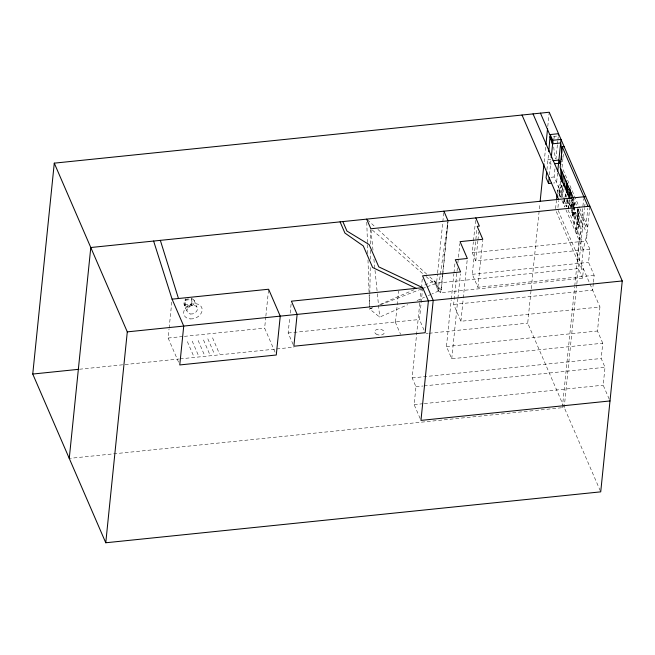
<?xml version="1.0" encoding="UTF-8"?>
<svg xmlns="http://www.w3.org/2000/svg" width="655" height="655" viewBox="0 0 655 655"><rect width="100%" height="100%" fill="white"/><g stroke="black" fill="none" stroke-linecap="round" stroke-linejoin="round"><path stroke-width="0.49" stroke-dasharray="3.27 2.46" d="M571.054 207.258L571.078 199.546M572.863 207.627L572.847 212.376L571.766 209.887M572.863 206.677L572.896 198.932M369.616 306.949L369.813 294.766M369.829 293.751L370.255 266.339M370.37 259.233L370.509 250.087M370.607 243.996L370.828 229.782M572.757 215.585L573.223 207.741L572.716 212.687L573.919 215.47L572.757 215.585L573.354 209.706M573.281 206.759L573.747 198.907L585.898 226.998L587.781 226.802L580.035 208.912M574.32 206.931L573.682 217.722L571.553 212.801L572.052 207.905M574.378 205.948L574.664 201.044M442.723 275.583L441.339 289.78L431.997 293.923M442.821 274.551L447.979 221.832M178.561 362.158L168.122 338.037L169.031 329.064M169.137 328.065L171.782 302.151M185.177 306.212L184.62 304.919L185.25 298.803L185.807 300.088L185.177 306.212L191.53 305.558L192.152 299.441L191.596 298.148L190.973 304.264L191.53 305.558M275.075 352.226L264.636 328.106L265.758 317.143M265.856 316.144L268.607 289.232M293.113 344.464L288.151 333.002L289.772 317.094M290.181 313.115L291.098 304.166M395.481 321.965L398.625 291.131M420.158 418.545L414.14 404.643L415.966 386.737L412.159 377.935L419.79 303.134M419.896 302.127L421.239 288.986M421.337 287.971L422.27 278.874M424.014 330.071L419.437 319.501L422.688 287.676M556.275 211.549L581.222 269.18L583.474 268.951L582.541 278.138L440.7 292.728L438.056 290.501L436.558 283.156L437.491 274.027M437.589 273.02L443.902 211.188M442.665 273.471L440.7 292.728L436.558 283.156L434.437 280.88L422.393 286.096M442.772 272.455L448.045 220.76M609.199 399.091L603.181 385.189L605.007 367.291L601.2 358.49L602.764 343.212L451.745 358.752L446.456 346.536L451.197 300.096M451.303 299.089L453.874 273.856M453.981 272.84L455.11 261.738M602.764 343.212L597.475 330.996L599.931 306.966L460.932 321.269L453.645 304.419L457.362 267.96M457.886 262.901L459.843 243.66M451.745 358.752L457.82 299.188M457.927 298.181L460.4 273.954M460.932 321.269L463.208 298.991M463.314 297.976L467.244 259.495M593.446 282.223L594.15 275.313L588.542 262.36L589.885 249.211L475.808 260.944L472.255 252.732L473.377 241.785M473.475 240.794L475.612 219.892M594.15 275.313L477.896 287.275L472.296 274.322L476.881 229.34M475.808 260.944L477.839 241.04M477.945 240.049L478.756 232.091M477.896 287.275L482.694 240.295M600.316 490.906L527.709 323.128L531.123 289.666M531.23 288.65L539.925 203.484M544.166 161.916L545.721 146.704M547.785 126.431L549.234 112.234M546.933 169.751L548.571 153.72M549.48 174.779L550.896 160.893M563.537 198.76L554.114 176.973L555.137 166.919M557.38 144.919L555.956 158.878L555.555 157.749A14.811 3.791 84.1 0 1 553.647 144.976M557.487 143.92L557.79 140.931M557.896 139.933L558.297 135.945L550.298 136.764M557.577 172.986L556.586 182.696L553.59 183.007M555.579 208.724L556.373 200.913M557.168 193.11L557.471 190.179L560.451 180.895M557.937 207.512L558.633 200.684M559.034 196.778L560.745 179.969M562.94 158.477L562.039 167.32L579.634 207.987M563.038 157.495L563.439 153.565M561.114 193.151L561.925 185.168M561.99 195.174L563.013 185.119M567.443 199.423L566.681 206.857L567.787 199.382M568.131 208.961L569.072 199.742M568.475 208.929L568.753 202.911L570.669 207.34M571.152 207.234L571.954 199.316M571.496 207.201L572.298 199.284M572.151 206.931L572.65 202.027L573.813 201.912L575.016 204.696L573.919 215.47M573.313 206.808L573.813 201.912M573.452 208.732L573.854 204.81L572.65 202.027M576.85 229.52L576.212 229.586L573.821 224.051L575.008 212.376L575.647 212.31L578.038 217.845L576.85 229.52L581.329 239.861L579.069 240.098L577.08 259.609L579.331 259.38M573.821 224.051L574.451 223.985L575.647 212.31M576.212 229.586L577.407 217.91L577.276 207.078M562.334 407.68L574.656 287.005M574.754 285.998L583.662 198.752M576.744 284.786L564.217 407.484L70.273 458.303M576.842 283.771L584.538 208.388M584.637 207.406L585.038 203.476M581.222 269.18L583.212 249.67L587.036 234.113L580.772 219.646L576.949 235.194M585.898 226.998L587.805 208.323M589.885 249.211L586.331 240.999L589.787 207.152M593.34 283.214L592.636 290.116L453.645 304.419M426.012 276.516L441.339 289.78L438.056 290.501L440.225 275.337M440.373 274.33L447.905 221.767M579.069 240.098L582.893 224.542M575.188 231.125L577.088 223.666L574.239 212.457M576.425 233.982L578.324 226.524L577.997 211.524L577.26 209.829L578.381 209.625L578.709 224.624L579.446 226.319L578.324 226.524L577.088 223.666M560.5 197.188L563.333 186.65M565.805 193.921L563.234 203.5L572.879 202.87L572.847 199.079M564.839 197.9L563.234 203.5L565.674 198.137M565.101 196.967L566.436 192.3M566.87 199.497L564.733 206.964L561.425 199.316M558.985 193.684L561.679 185.242M564.053 189.099L561.065 198.481L557.471 190.179L559.73 189.95M558.854 193.381L561.54 185.029M566.076 197.245L567.295 194.568M372.368 307.776L369.584 308.98L379.703 317.11L407.721 304.69M417.055 300.547L424.53 297.231M428.264 295.577L431.064 294.332M379.777 304.567L414.058 289.715M369.584 308.98L372.417 307.891M380.907 304.616L421.468 288.978M422.409 288.609L426.184 287.152M427.125 286.792L436.558 283.156L578.398 268.558L582.541 278.138M577.997 211.524L579.11 211.311L579.446 226.319M578.709 224.624L577.595 224.837L577.26 209.829M550.961 159.394L547.957 159.705L549.561 163.177L550.568 164.102L553.573 163.791M551.109 177.284L554.114 176.973M573.854 204.81L575.016 204.696M568.032 209.968L574.451 223.985M572.716 212.687L571.553 212.801L575.008 212.376L578.504 220.457L578.381 209.625M581.755 217.427L583.638 217.231M577.407 217.91L578.038 217.845M472.255 252.732L586.331 240.999M185.807 300.088L192.152 299.441M472.296 274.322L588.542 262.36M184.62 304.919L190.973 304.264M168.122 338.037L183.359 336.465M184.374 336.359L264.636 328.106M288.151 333.002L419.437 319.501M79.501 369.232L179.102 358.989M180.117 358.883L275.657 349.058M276.672 348.951L293.948 347.175M426.077 333.583L428.108 333.37M429.123 333.264L527.709 323.128M446.456 346.536L597.475 330.996M412.159 377.935L601.2 358.49M415.966 386.737L423.081 386.008M424.096 385.901L605.007 367.291M414.14 404.643L423.286 403.701M424.301 403.595L603.181 385.189M372.376 230.093L425.251 275.853M367.43 219.818L374.938 226.704M377.951 229.455L426.79 274.208M429.795 276.959L436.558 283.156M569.097 202.878L571.389 208.184M563.922 199.652L567.025 206.824M565.936 209.756L583.212 249.67M558.134 210.394L599.931 306.966M395.235 321.99L400.573 334.328M212.548 337.816L219.564 354.036M194.003 300.137L196.999 307.072M207.823 338.799L214.635 354.543M203.492 339.961L209.846 354.633M188.28 298.729A5.477 4.118 -23.4 0 0 184.432 305.402L187.436 312.337M198.137 340.51L204.352 354.879M192.202 341.124L198.391 355.419M187.371 341.623L193.52 355.837M434.437 280.88L438.056 290.501M569.416 199.709L571.045 208.224M370.951 229.782L372.982 250.087M373.899 259.233L374.922 269.385M375.02 270.4L377.264 292.736M377.362 293.751L379.703 317.11M366.775 222.192L367.471 243.635M367.504 244.659L367.799 253.845M367.995 259.969L369.092 293.669M369.125 294.693L369.518 306.941M553.631 143.15A14.811 3.791 84.1 0 1 553.68 141.415M553.803 139.81A14.811 3.791 84.1 0 1 554.908 135.126M192.234 298.754A5.477 4.118 -23.4 0 1 192.627 305.443A5.477 4.118 -23.4 0 1 184.432 305.402M190.515 318.936A9.596 7.205 -23.4 0 0 201.863 307.858A9.596 7.205 -23.4 0 0 186.372 307.146A9.596 7.205 -23.4 0 0 190.515 318.936M190.425 314.023A5.477 4.118 -23.4 0 0 197.425 308.063A5.477 4.118 -23.4 0 0 188.804 307.031A5.477 4.118 -23.4 0 0 190.425 314.023M376.06 334.017A4.863 2.964 5.8 0 0 384.166 333.182A4.863 2.964 5.8 0 0 378.197 329.178A4.863 2.964 5.8 0 0 376.06 334.017"/><path stroke-width="0.98" d="M571.078 198.588L571.103 192.799M32.75 374.046L54.275 163.152L549.234 112.234L622.25 280.954L600.725 491.848L105.766 542.766L32.75 374.046L78.485 369.338M69.258 458.41L90.783 247.516L585.742 196.59M105.766 542.766L127.291 331.872L54.275 163.152M540.129 201.453L543.961 163.938M545.926 144.681L547.58 128.454M552.329 143.83L549.987 136.797L550.216 134.562L552.697 140.285L552.329 143.83L560.647 142.978A14.811 3.791 84.1 0 1 561.744 153.352M546.728 171.766L546.114 177.792L548.587 183.523L551.592 183.212M548.775 151.723L549.987 136.797M548.587 183.523L549.185 177.693M551.207 157.871L552.64 143.797L552.231 142.135M558.379 135.192L558.527 133.702L549.741 134.611L540.449 113.135M557.782 171.045L561.008 139.433L552.697 140.285M556.472 199.939L557.069 194.085M564.143 146.679L562.26 146.876L560.156 167.508L573.461 198.26M560.844 178.995L561.147 176.08M569.17 198.768L570.161 189.066L566.837 190.089L566.321 192.005M569.817 195.82L570.21 191.94M563.595 185.692L564.102 183.777L567.836 192.398L566.919 183.138L567.705 193.675M552.902 160.68L558.903 160.066L560.852 164.585M554.572 163.693L559.607 163.3L560.475 162.276A14.811 3.791 84.1 0 0 560.942 161.073M448.045 220.76L589.885 206.169M172.085 299.163L268.607 289.232L280.25 316.136L276.279 355.01L179.765 364.941L183.727 326.067L172.085 299.163L153.614 241.048M422.688 287.676L291.401 301.185L297.124 314.4L293.874 346.225L425.16 332.715L428.411 300.899L422.688 287.676L378.778 266.872L369.133 244.569L346.937 231.051L342.843 221.586M127.291 331.872L622.25 280.954M610.001 400.95L420.96 420.395L433.209 300.408L422.581 275.845L460.604 271.931L455.315 259.724L467.342 258.488L460.056 241.638L482.792 239.296L477.192 226.343L479.37 226.114L475.808 217.902M416.138 288.347L372.63 267.502L363.296 245.944L344.915 233.049L340.076 221.865M550.298 136.764L551.821 140.481M562.26 146.876L588.002 206.358M566.706 191.366L568.204 194.83L567.418 184.292M533.039 113.896L569.547 198.26M522.027 115.034L558.535 199.39M443.902 211.188L448.077 220.825L370.845 228.767L366.677 219.13M160.344 240.36L178.471 298.5M565.92 180.829L566.837 190.089M563.75 175.81L564.258 186.266M561.54 170.709L562.096 182.115M561.581 170.799L562.08 181.337M560.664 168.695L561.212 180.191M561.695 155.988A14.811 3.791 84.1 0 1 561.31 159.501"/></g></svg>
